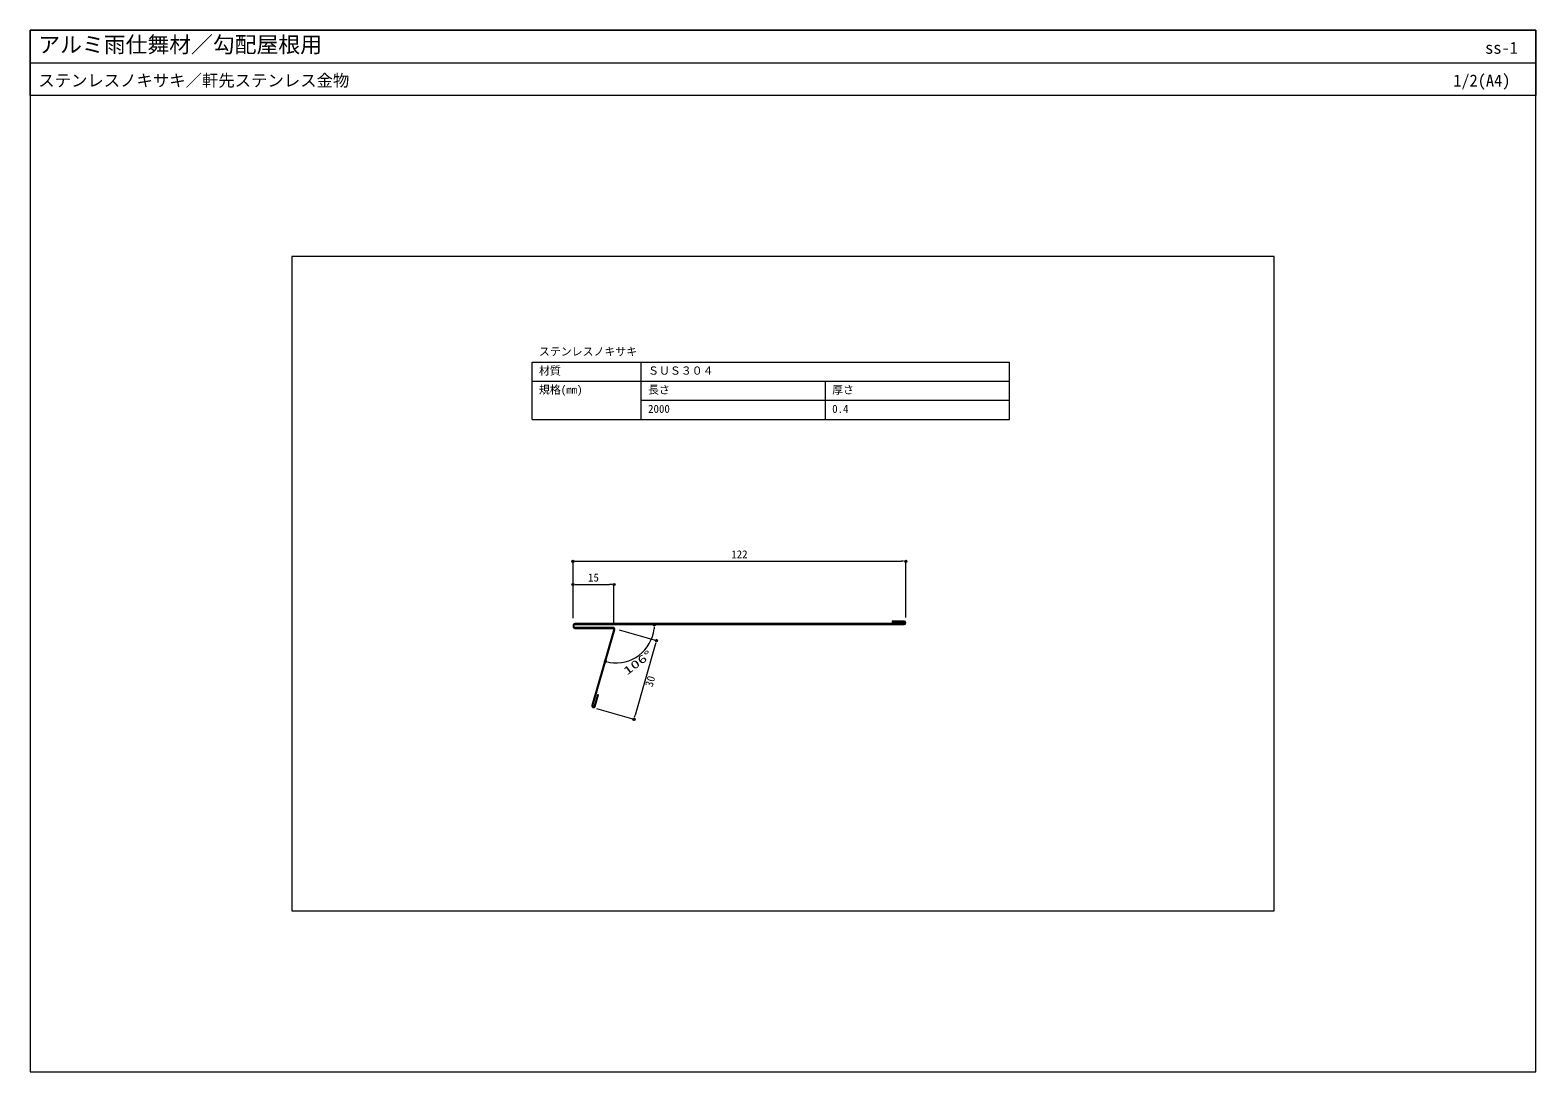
# Model space of a CAD drawing. Units: millimetres, scale not verified. Extents: x -276 to 276, y -191 to 191.
import ezdxf
from ezdxf.enums import TextEntityAlignment as Align

# ---------------------------------------------------------------- set-up
doc = ezdxf.new("R2010")
doc.units = ezdxf.units.MM
doc.header["$LTSCALE"] = 0.5
for name, color, linetype, lineweight in [('0-0_0', 7, 'Continuous', 9), ('0-2_moji', 7, 'Continuous', 18), ('0-3_SUNPO', 7, 'Continuous', 18), ('0-4_KANAMONO', 4, 'Continuous', 18), ('0-5_WAKU', 7, 'Continuous', 18)]:
    doc.layers.add(name, color=color, linetype=linetype, lineweight=lineweight)
doc.styles.add('ＭＳ ゴシック', font='')
doc.styles.get('ＭＳ ゴシック').set_extended_font_data('MS Gothic')

# ---------------------------------------------------------------- blocks, each defined once
blk = doc.blocks.new('_DOT')
at = {"layer": '0-0_0'}
for p, q in [((-0.5, 0), (-1, 0)), ((0.25, 0), (-0.25, 0))]:
    blk.add_line(p, q, dxfattribs=at)
blk.add_circle((0, 0), 0.25, dxfattribs=at)

msp = doc.modelspace()

# ---------------------------------------------------------------- linework, layer by layer
at = {"layer": '0-0_0', "lineweight": 18}
msp.add_line((-276.0172, 178.9883), (275.9828, 178.9883), dxfattribs=at)
msp.add_lwpolyline([(-180.0172, -132.0117), (179.9828, -132.0117), (179.9828, 107.9883), (-180.0172, 107.9883)], close=True, dxfattribs=at)
at = {"layer": '0-2_moji'}
for p, q in [((-91.9838, 48.2611), (-91.9838, 69.2611)), ((-91.9838, 69.2611), (83.0162, 69.2611)), ((-51.9838, 48.2611), (-51.9838, 69.2611)), ((83.0162, 48.2611), (83.0162, 69.2611)), ((-91.9838, 62.2611), (83.0162, 62.2611)), ((15.5162, 48.2611), (15.5162, 62.2611)), ((-51.9838, 55.2611), (83.0162, 55.2611)), ((-91.9838, 48.2611), (83.0162, 48.2611))]:
    msp.add_line(p, q, dxfattribs=at)
at = {"layer": '0-3_SUNPO'}
for p, q in [((-76.9838, -24.6117), (-76.9838, -3.7805)), ((-75.3838, -3.7805), (43.4162, -3.7805)), ((45.0162, -24.387), (45.0162, -3.7805)), ((-76.9838, -24.6117), (-76.9838, -12.2951)), ((-75.3838, -12.2951), (-63.5838, -12.2951)), ((-61.9838, -26.4117), (-61.9838, -12.2951)), ((-60.0613, -28.963), (-46.388, -32.8838)), ((-46.8291, -34.4218), (-54.2161, -60.1836)), ((-68.3304, -57.8009), (-54.6572, -61.7216))]:
    msp.add_line(p, q, dxfattribs=at)
msp.add_arc((-61.2236, -27.0117), 14.0203, 260.54216, 353.45784, dxfattribs=at)
at = {"layer": '0-4_KANAMONO'}
for p, q in [((-76.9838, -27.2117), (-76.9838, -27.8117)), ((-76.5838, -27.8117), (-76.5838, -27.2117)), ((44.4162, -26.6117), (-76.3838, -26.6117)), ((-76.3838, -27.0117), (44.4162, -27.0117)), ((44.6162, -26.3117), (44.6162, -26.4117)), ((45.0162, -26.4117), (45.0162, -26.3117)), ((-62.2492, -28.0117), (-76.3838, -28.0117)), ((-76.3838, -28.4117), (-62.2492, -28.4117)), ((-62.057, -28.6669), (-70.0876, -56.6728)), ((-69.7031, -56.7831), (-61.6725, -28.7771)), ((-68.0096, -52.6914), (-69.2224, -56.9209)), ((-69.6762, -57.415), (-69.5801, -57.4425)), ((-69.4698, -57.058), (-69.5659, -57.0305))]:
    msp.add_line(p, q, dxfattribs=at)
for points in [[(44.4162, -25.7117), (40.0162, -25.7117), (40.0162, -26.1117), (44.4162, -26.1117)], [(-68.8379, -57.0312), (-67.6251, -52.8016), (-68.0096, -52.6914)]]:
    msp.add_lwpolyline(points, dxfattribs=at)
for centre, radius, start, end in [((-76.3838, -27.2117), 0.6, 90, 180), ((-76.3838, -27.2117), 0.2, 90, 180), ((44.4162, -26.3117), 0.6, 0, 90), ((44.4162, -26.3117), 0.2, 0, 90), ((44.4162, -26.4117), 0.6, 270, 360), ((44.4162, -26.4117), 0.2, 270, 360), ((-76.3838, -27.8117), 0.6, 180, 270), ((-76.3838, -27.8117), 0.2, 180, 270), ((-62.2492, -28.6117), 0.6, 344, 90), ((-62.2492, -28.6117), 0.2, 344, 90), ((-69.5108, -56.8382), 0.6, 164, 254), ((-69.5108, -56.8382), 0.2, 164, 254), ((-69.4147, -56.8658), 0.6, 254, 344), ((-69.4147, -56.8658), 0.2, 254, 344)]:
    msp.add_arc(centre, radius, start, end, dxfattribs=at)
at = {"layer": '0-5_WAKU'}
for points in [[(275.9828, 166.9883), (-276.0172, 166.9883), (-276.0172, 190.9883), (275.9828, 190.9883)], [(-276.0172, -191.0117), (275.9828, -191.0117), (275.9828, 190.9883), (-276.0172, 190.9883)]]:
    msp.add_lwpolyline(points, close=True, dxfattribs=at)

# ---------------------------------------------------------------- block references
at = {"layer": '0-3_SUNPO', "xscale": 1.6, "yscale": 1.6}
for p, rotation in [((-76.9838, -3.7805), 180), ((-76.9838, -12.2951), 180), ((-47.2033, -27.0117), 86.72892), ((-46.388, -32.8838), 74), ((-65.0881, -40.4889), 167.27108), ((-54.6572, -61.7216), 254)]:
    msp.add_blockref('_DOT', p, dxfattribs=dict(at, rotation=rotation))
for p in [(45.0162, -3.7805), (-61.9838, -12.2951)]:
    msp.add_blockref('_DOT', p, dxfattribs=at)

# ---------------------------------------------------------------- texts
at = {"layer": '0-2_moji', "style": 'ＭＳ ゴシック'}
for s, p in [('ステンレスノキサキ', (-89.4838, 70.7611)), ('材質', (-89.4838, 63.7611)), ('ＳＵＳ３０４', (-49.4838, 63.7611)), ('規格(mm)', (-89.4838, 56.7611)), ('長さ', (-49.4838, 56.7611)), ('厚さ', (18.0162, 56.7611)), ('2000', (-49.4838, 49.7611)), ('0.4', (18.0162, 49.7611))]:
    msp.add_text(s, height=2.933, dxfattribs=at).set_placement(p, align=Align.BOTTOM_LEFT)
at = {"layer": '0-3_SUNPO', "style": 'ＭＳ ゴシック'}
for s, p in [('122', (-18.9838, -3.5805)), ('15', (-71.4838, -12.0951))]:
    msp.add_text(s, height=2.933, dxfattribs=at).set_placement(p, align=Align.BOTTOM_LEFT)
at = {"layer": '0-3_SUNPO', "style": 'ＭＳ ゴシック', "width": 1.6}
msp.add_text('106°', height=2.933, rotation=37, dxfattribs=at).set_placement((-56.6474, -46.3776), align=Align.BOTTOM_LEFT)
at = {"layer": '0-3_SUNPO', "style": 'ＭＳ ゴシック'}
msp.add_text('30', height=2.933, rotation=74, dxfattribs=at).set_placement((-47.0366, -50.3829), align=Align.BOTTOM_LEFT)
at = {"layer": '0-5_WAKU', "style": 'ＭＳ ゴシック'}
for s, height, p in [('アルミ雨仕舞材／勾配屋根用', 5.865, (-273.0172, 180.9883)), ('ss-1', 4.399, (257.3889, 180.9883)), ('ステンレスノキサキ／軒先ステンレス金物', 4.399, (-273.0172, 168.9883)), ('1/2(A4)', 4.399, (245.6934, 168.9883))]:
    msp.add_text(s, height=height, dxfattribs=at).set_placement(p, align=Align.BOTTOM_LEFT)

doc.saveas('drawing.dxf')
